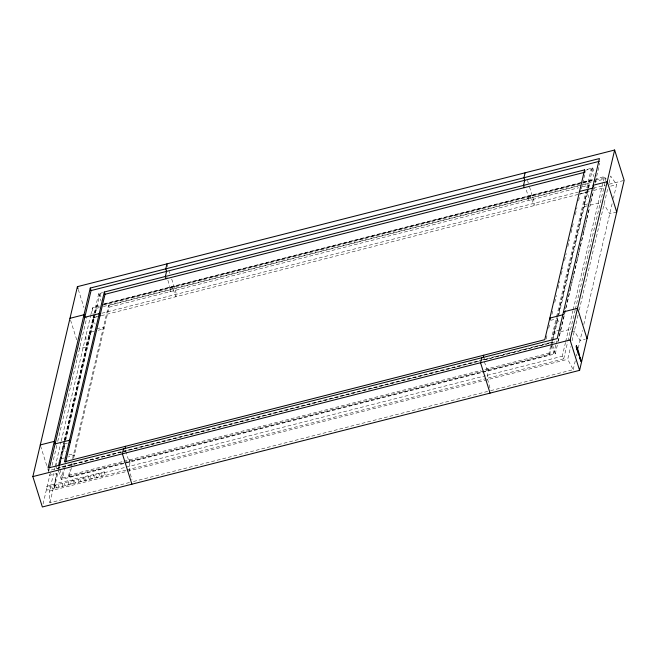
<?xml version="1.0" encoding="UTF-8"?>
<svg xmlns="http://www.w3.org/2000/svg" width="657" height="657" viewBox="0 0 657 657"><rect width="100%" height="100%" fill="white"/><g stroke="black" fill="none" stroke-linecap="round" stroke-linejoin="round"><path stroke-width="0.49" stroke-dasharray="3.29 2.46" d="M121.364 452.164L48.832 470.609L49.3 468.638M43.058 504.009L50.72 471.332M52.125 465.353L56.806 445.405M57.734 441.422L86.913 317.035M129.495 482.501L49.907 502.745L49.497 491.083L53.611 473.516M54.531 469.615L54.991 467.661M55.213 466.684L61.044 441.849M61.273 440.847L90.641 315.664M90.863 314.687L92.473 307.862L99.388 306.105M58.202 466.347L64.09 441.258M64.32 440.264L93.762 314.736M93.992 313.775L98.722 293.605L102.656 292.603M49.907 502.745L56.748 473.549L49.784 475.323L47.115 466.774M59.089 463.579L64.238 441.644M64.468 440.642L93.302 317.725L93.048 314.769M125.955 470.182L54.219 488.43L54.194 485.441L57.184 472.687M58.103 468.761L58.563 466.798M58.793 465.813L64.616 440.995M64.846 440.001L93.787 316.608M94.715 312.683L96.324 305.817L99.281 305.062M54.219 488.43L58.169 471.586M58.399 470.593L59.327 466.626M59.565 465.641L64.706 443.73M65.634 439.738L95.076 314.235M95.306 313.249L96.472 308.297L96.324 305.817M59.927 464.45L59.229 467.447L121.882 451.515M60.165 463.456L95.29 313.709M95.52 312.707L99.971 293.745L102.952 292.981M557.317 345.188L555.288 353.836L61.265 479.479L63.515 469.87M63.737 468.909L64.419 466.027M555.74 345.163L553.867 353.154L62.563 478.099L64.903 468.121M65.142 467.119L65.61 465.123M551.593 346.017L549.523 354.854L69.223 477.007L68.698 475.307L70.077 469.418M70.997 465.493L71.457 463.53M72.607 458.619L108.52 305.489L580.944 185.348M69.223 477.007L71.301 468.17M71.531 467.193L72.451 463.267M73.6 458.356L109.054 307.189L108.52 305.489M489.9 387.901L487.683 379.639L488.044 378.095L487.305 375.295L488.455 370.384L487.921 368.684L487.354 371.115L483.848 359.905L484.414 357.482M546.172 339.004L547.322 334.093M548.71 328.204L549.86 323.301M551.954 314.375L553.12 309.39M554.754 302.409L556.397 295.428M558.031 288.448L559.665 281.467M561.308 274.486L562.942 267.514M564.577 260.533L566.219 253.553M567.853 246.572L569.488 239.591M571.13 232.611L573.701 221.647M575.335 214.667L576.977 207.686M578.612 200.705L580.246 193.725L587.112 191.984L588.861 197.585M581.396 188.822L583.703 179.008M583.933 178.022L585.313 172.134M551.001 340.507L556.389 317.545M556.619 316.543L585.888 191.754M586.824 187.762L591.275 168.792L586.299 170.056M549.523 354.854L548.989 353.154L550.599 346.28M550.837 345.303L551.757 341.377M551.987 340.392L557.333 317.602M557.563 316.608L587.44 189.232M587.67 188.247L588.82 183.344L581.93 185.093M555.288 353.836L551.773 342.625L557.407 318.612L550.55 320.353M557.875 316.617L592.745 167.962L585.855 169.72M551.823 345.04L552.751 341.114M552.98 340.129L558.097 318.308M559.033 314.317L588.434 188.97M588.664 187.984L589.354 185.044L588.82 183.344M555.978 344.169L556.914 340.178M563.821 316.395L558.023 341.114L482.509 360.323M564.281 314.416L566.851 303.452M567.09 302.45L570.128 289.491M570.366 288.497L573.405 275.529M573.635 274.536L576.682 261.568M576.912 260.574L579.95 247.615M580.188 246.613L583.227 233.654M583.457 232.66L586.504 219.693M586.734 218.699L589.304 207.727M590.479 202.742L592.581 193.766M595.373 181.858L599.784 163.067M558.212 341.344L594.224 187.812M595.349 183.016L596.252 179.172M488.044 378.095L563.706 358.853L562.261 356.234L565.48 342.494M565.71 341.509L572.912 310.786M573.15 309.792L604.391 176.602L596.499 178.605M563.706 358.853L567.656 342.01M567.894 341.016L575.13 310.17M575.36 309.168L605.261 181.693M605.491 180.7L605.959 178.72L604.391 176.602M490.639 390.652L573.208 369.653L567.705 359.289L570.687 346.6M572.058 340.753L578.086 315.04M579.252 310.055L607.709 188.748M609.08 182.901L610.682 176.068L616.611 184.633L613.408 198.258M573.208 369.653L575.269 360.898M576.403 356.028L576.862 354.082M578.234 348.243L582.398 330.487M583.802 324.509L612.496 202.151M104.208 303.805L592.557 179.607M104.299 304.142L592.622 179.952M102.229 304.807L579.515 183.426M583.457 182.424L593.296 179.919M103.338 305.094L582.028 183.352M583.014 183.106L594.872 180.092M595.858 179.837L606.731 177.07M96.472 308.297L99.421 307.542M103.346 306.548L581.396 184.97M582.373 184.716L605.959 178.72M109.054 307.189L578.521 187.795M582.455 186.793L589.354 185.044M101.835 313.241L578.382 192.041M593.312 188.247L605.245 185.208M609.228 184.198L624.15 180.404M98.969 316.124L93.089 317.618L95.134 324.156M93.302 317.725L97.277 316.715M101.26 315.697L592.729 190.711M593.723 190.456L604.67 187.672M610.64 186.153L616.611 184.633M96.595 328.829L103.461 327.079L103.995 328.779L98.041 330.299M587.678 203.933L583.753 204.935L584.287 206.635L589.247 205.37M94.074 331.309L90.108 332.311L90.19 335.045L85.829 336.154L86.453 346.921L79.489 348.686L78.889 346.789M590.241 205.115L598.174 203.103L599.685 205.469M616.726 212.063L609.762 213.829L604.046 204.36M67.31 443.253L63.384 444.255L65.725 451.72M68.854 454.956L73.756 453.716L74.29 455.416L68.336 456.927M559.936 330.069L554.056 331.563L554.59 333.263L556.569 332.754M64.37 457.937L60.403 458.947L60.493 461.674L56.132 462.783L56.247 464.745M560.536 331.752L568.469 329.732L569.98 332.105M571.73 331.662L574.341 330.988L580.057 340.457L585.28 339.135M122.875 451.26L479.922 360.455M480.916 360.208L550.533 342.502L553.867 353.154M121.75 451.991L57.75 468.269L61.265 479.479M122.736 451.745L481.852 360.414M483.848 359.905L551.773 342.625M124.345 451.408L479.52 361.079M68.698 475.307L122.867 461.526M123.853 461.271L480.957 370.458M484.94 369.448L548.989 353.154M54.194 485.441L125.2 467.382M126.185 467.135L485.309 375.804M487.305 375.295L562.261 356.234M126.932 469.936L486.057 378.604M49.497 491.083L567.705 359.289M133.47 481.491L487.65 391.416M592.745 167.962L594.495 173.563M591.275 168.792L593.698 176.544M527.481 180.388L528.368 183.237M529.558 187.031L534.609 203.177L534.034 205.633L530.651 196.418L530.289 197.962L529.435 195.663L528.285 200.574L527.752 198.874L528.318 196.443L525.978 188.978M557.407 318.612L559.164 324.213M166.944 263.884L167.831 266.726M169.317 271.472L169.917 273.378M171.699 279.069L176.454 294.262L175.871 296.726L172.495 287.511L172.134 289.047L171.28 286.748L170.122 291.659L169.596 289.959L170.163 287.536L166.944 277.262M99.971 293.745L101.482 298.59M98.722 293.605L101.063 301.07M78.29 289.499L83.94 307.542M125.684 450.989L129.191 462.2L129.766 459.769L130.3 461.477L129.142 466.38L129.881 469.188L129.519 470.724L131.983 479.906M70.57 320.214L76.812 340.145M59.836 469.385L62.563 478.099M48.306 468.917L48.832 470.609M40.57 445.889L46.811 465.829M92.473 307.862L92.966 313.775M56.305 465.723L56.469 468.655M61.758 482.131L57.685 483.166L58.9 487.051L62.973 486.016L61.758 482.131M77.978 478.091L73.937 479.117L75.128 482.92L79.169 481.893L77.978 478.091M55.139 483.971L51.213 484.973L52.388 488.709L56.313 487.708L55.139 483.971M67.909 480.76L63.901 481.778L65.059 485.482L69.067 484.464L67.909 480.76M49.595 485.589L45.9 486.525L47.008 490.073L50.704 489.137L49.595 485.589M83.299 477.039L79.53 478L80.63 481.524L84.4 480.563L83.299 477.039M88.178 475.709L84.351 476.678L85.476 480.292L89.311 479.314L88.178 475.709M93.475 474.584L89.861 475.504L90.929 478.904L94.542 477.984L93.475 474.584M98.821 473.221L95.503 474.067L96.571 477.475L99.889 476.629L98.821 473.221M104.176 471.866L100.48 472.802L101.548 476.202L105.235 475.266L104.176 471.866M72.87 479.906L69.404 480.784L70.447 484.11L73.913 483.232L72.87 479.906"/><path stroke-width="0.99" d="M32.85 476.596L77.403 286.657L614.64 150.026L624.15 180.404L579.597 370.343L42.36 506.974L32.85 476.596L570.087 339.965L614.64 150.026M90.264 288.045L48.035 468.071L557.226 338.577L599.447 158.551L90.264 288.045L91.06 290.583L49.53 467.644M104.307 292.02L64.476 461.83L544.776 339.685L584.607 169.867L104.307 292.02L105.013 294.287L65.643 462.134M123.549 448.871L122.391 453.823L131.901 484.209M166.944 263.884L165.778 268.844L166.574 271.382L165.375 276.49L166.081 278.757M124.945 448.854L125.544 446.3M481.712 357.778L480.546 362.738L490.056 393.116M525.099 172.791L523.933 177.751L524.729 180.297L523.53 185.397L524.245 187.664M483.109 357.769L483.708 355.215M91.06 290.583L599.25 161.343M105.013 294.287L584.328 172.389M69.979 318.308L83.997 314.744L84.794 317.282L99.24 313.611L99.954 315.877M579.54 191.458L593.025 188.033M40.274 444.937L54.301 441.373L55.098 443.91L69.543 440.239L70.25 442.506M563.484 311.878L577.511 308.314L587.021 338.692M563.32 314.662L549.835 318.095L550.311 319.598M616.726 212.063L607.216 181.677L593.189 185.249L593.723 186.941M584.607 169.867L585.075 171.378M577.289 348.637L576.715 346.814L577.199 348.711M570.087 339.965L579.597 370.343M77.403 286.657L77.994 288.554M576.444 345.442L576.14 346.748C578.883 355.281 575.015 342.691 577.133 348.974L576.444 345.442M578.669 352.571L578.71 354.977L579.63 356.193L578.669 352.571M579.622 356.8L580 358.5L579.622 356.8M580.131 358.788C582.784 367.969 578.735 350.83 580.706 360.208L580.131 358.788M578.242 351.175L577.478 348.752L577.675 350.485L577.142 349.951L578.332 353.77L578.242 351.175"/></g></svg>
